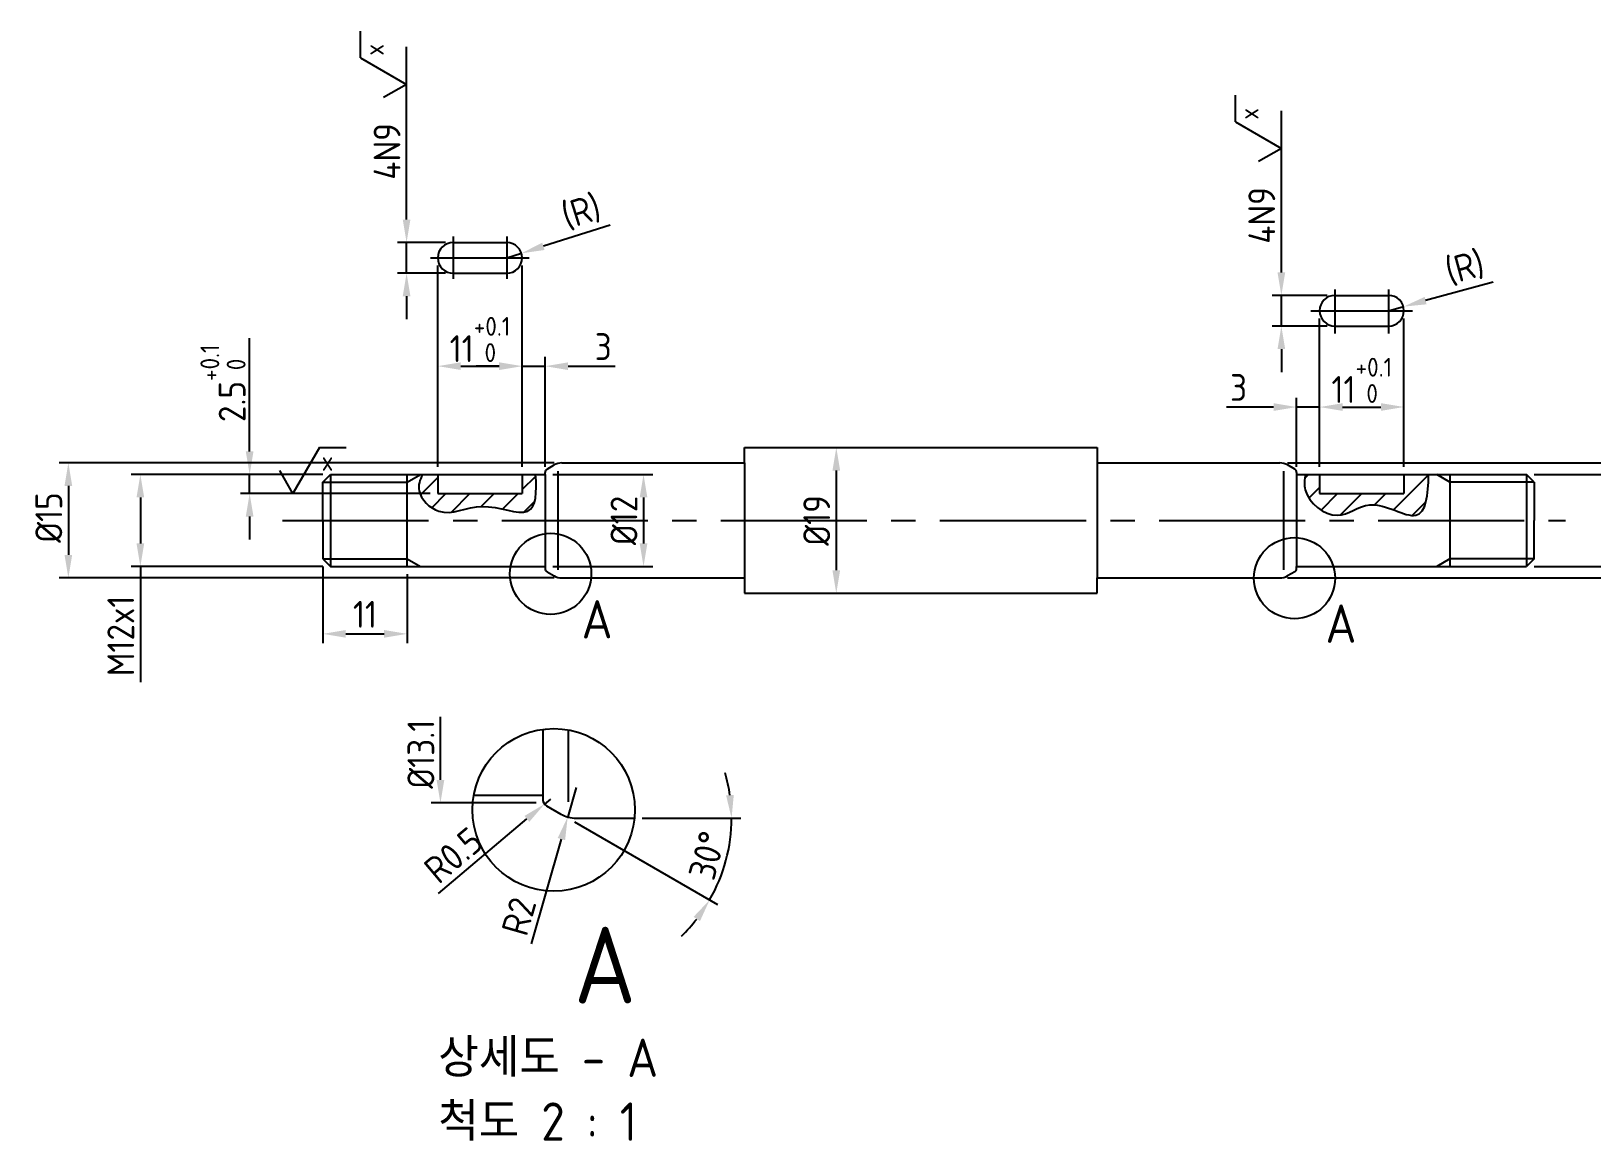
# Model space of a CAD drawing. Header units: millimetres. Extents: x 0 to 10991, y 0 to 768.
# Drawn here: x 2254.7 to 2458.3, y 77.7 to 222.4 of the extents above; entities that cross this region are included whole.
import ezdxf

# ---------------------------------------------------------------- set-up
doc = ezdxf.new("R2010")
doc.units = ezdxf.units.MM
doc.linetypes.add('CENTER2', pattern=[28.575, 19.05, -3.175, 3.175, -3.175])
for name, color, linetype in [('가는실선', 7, 'Continuous'), ('문자', 2, 'Continuous'), ('외형선', 3, 'Continuous'), ('중심선', 7, 'CENTER2')]:
    doc.layers.add(name, color=color, linetype=linetype)
doc.styles.get("Standard").update_dxf_attribs({"font": 'isocp.shx', "bigfont": 'whgtxt.shx'})
doc.dimstyles.new('ISO-25', dxfattribs={"dimtxt": 3.5, "dimasz": 3, "dimexe": 1.2, "dimexo": 1, "dimgap": 0.8, "dimtad": 1, "dimdec": 3, "dimdsep": 46, "dimtxsty": 'Standard', "dimcen": 0, "dimclrd": 7, "dimclre": 7, "dimclrt": 2, "dimadec": 0, "dimazin": 2, "dimtfac": 1, "dimtdec": 3, "dimtmove": 0, "dimatfit": 3, "dimfxl": 0, "dimlwd": -1, "dimlwe": -1, "dimarcsym": 0})

# ---------------------------------------------------------------- blocks, each defined once
blk = doc.blocks.new('*D113')
at = {"layer": 'Defpoints', "color": 0}
for p in [(2293.77, 164.59), (2268.98, 152.59), (2293.77, 152.59)]:
    blk.add_point(p, dxfattribs=at)
at = {"layer": '외형선', "color": 7}
for p, q in [((2292.77, 164.59), (2267.78, 164.59)), ((2268.98, 161.59), (2268.98, 155.59)), ((2292.77, 152.59), (2267.78, 152.59)), ((2268.98, 152.59), (2268.98, 137.49))]:
    blk.add_line(p, q, dxfattribs=at)
for points in [[(2268.48, 161.59), (2269.48, 161.59), (2268.98, 164.59)], [(2268.48, 155.59), (2269.48, 155.59), (2268.98, 152.59)]]:
    blk.add_solid(points, dxfattribs=at)
at = {"layer": '외형선', "color": 2, "insert": (2266.43, 143.54), "char_height": 3.5, "attachment_point": 5, "rotation": 90}
blk.add_mtext('M12x1', dxfattribs=at)
blk = doc.blocks.new('*D114')
at = {"layer": 'Defpoints', "color": 0}
for p in [(2323.95, 166.09), (2259.59, 151.09), (2323.95, 151.09)]:
    blk.add_point(p, dxfattribs=at)
at = {"layer": '외형선', "color": 7}
for p, q in [((2322.95, 166.09), (2258.39, 166.09)), ((2259.59, 163.09), (2259.59, 154.09)), ((2322.95, 151.09), (2258.39, 151.09))]:
    blk.add_line(p, q, dxfattribs=at)
for points in [[(2259.09, 163.09), (2260.09, 163.09), (2259.59, 166.09)], [(2259.09, 154.09), (2260.09, 154.09), (2259.59, 151.09)]]:
    blk.add_solid(points, dxfattribs=at)
at = {"layer": '외형선', "color": 2, "insert": (2257.04, 158.97), "char_height": 3.5, "attachment_point": 5, "rotation": 90}
blk.add_mtext('%%C15', dxfattribs=at)
blk = doc.blocks.new('*D115')
at = {"layer": 'Defpoints', "color": 0}
for p in [(2449.77, 164.59), (2464.68, 164.59), (2449.77, 152.59)]:
    blk.add_point(p, dxfattribs=at)
at = {"layer": '외형선', "color": 7}
for p, q in [((2464.68, 164.59), (2464.68, 179.69)), ((2450.77, 164.59), (2465.88, 164.59)), ((2464.68, 155.59), (2464.68, 161.59)), ((2450.77, 152.59), (2465.88, 152.59))]:
    blk.add_line(p, q, dxfattribs=at)
for points in [[(2464.18, 161.59), (2465.18, 161.59), (2464.68, 164.59)], [(2464.18, 155.59), (2465.18, 155.59), (2464.68, 152.59)]]:
    blk.add_solid(points, dxfattribs=at)
at = {"layer": '외형선', "color": 2, "insert": (2462.13, 173.64), "char_height": 3.5, "attachment_point": 5, "rotation": 90}
blk.add_mtext('M12x1', dxfattribs=at)
blk = doc.blocks.new('*D116')
at = {"layer": 'Defpoints', "color": 0}
for p in [(2417.59, 166.09), (2417.59, 151.09), (2472.93, 151.09)]:
    blk.add_point(p, dxfattribs=at)
at = {"layer": '외형선', "color": 7}
for p, q in [((2418.59, 166.09), (2474.13, 166.09)), ((2472.93, 163.09), (2472.93, 154.09)), ((2418.59, 151.09), (2474.13, 151.09))]:
    blk.add_line(p, q, dxfattribs=at)
for points in [[(2472.43, 163.09), (2473.43, 163.09), (2472.93, 166.09)], [(2472.43, 154.09), (2473.43, 154.09), (2472.93, 151.09)]]:
    blk.add_solid(points, dxfattribs=at)
at = {"layer": '외형선', "color": 2, "insert": (2470.38, 158.59), "char_height": 3.5, "attachment_point": 5, "rotation": 90}
blk.add_mtext('%%C15', dxfattribs=at)
blk = doc.blocks.new('*D117')
at = {"layer": 'Defpoints', "color": 0}
for p in [(2309.77, 194.83), (2303.7, 190.83), (2309.77, 190.83)]:
    blk.add_point(p, dxfattribs=at)
at = {"layer": '외형선', "color": 7}
for p, q in [((2303.7, 197.83), (2303.7, 211.15)), ((2308.77, 194.83), (2302.5, 194.83)), ((2303.7, 190.83), (2303.7, 194.83)), ((2308.77, 190.83), (2302.5, 190.83)), ((2303.7, 187.83), (2303.7, 184.83))]:
    blk.add_line(p, q, dxfattribs=at)
for points in [[(2303.2, 197.83), (2304.2, 197.83), (2303.7, 194.83)], [(2303.2, 187.83), (2304.2, 187.83), (2303.7, 190.83)]]:
    blk.add_solid(points, dxfattribs=at)
at = {"layer": '외형선', "color": 2, "insert": (2301.15, 206.72), "char_height": 3.5, "attachment_point": 5, "rotation": 90}
blk.add_mtext('4N9', dxfattribs=at)
blk = doc.blocks.new('*D118')
at = {"layer": 'Defpoints', "color": 0}
for p in [(2321.77, 164.59), (2321.77, 152.59), (2334.6, 152.59)]:
    blk.add_point(p, dxfattribs=at)
at = {"layer": '외형선', "color": 7}
for p, q in [((2322.77, 164.59), (2335.8, 164.59)), ((2334.6, 161.59), (2334.6, 155.59)), ((2322.77, 152.59), (2335.8, 152.59))]:
    blk.add_line(p, q, dxfattribs=at)
for points in [[(2334.1, 161.59), (2335.1, 161.59), (2334.6, 164.59)], [(2334.1, 155.59), (2335.1, 155.59), (2334.6, 152.59)]]:
    blk.add_solid(points, dxfattribs=at)
at = {"layer": '외형선', "color": 2, "insert": (2332.05, 158.59), "char_height": 3.5, "attachment_point": 5, "rotation": 90}
blk.add_mtext('%%C12', dxfattribs=at)
blk = doc.blocks.new('*D119')
at = {"layer": 'Defpoints', "color": 0}
for p in [(2318.67, 193.43), (2316.77, 192.83)]:
    blk.add_point(p, dxfattribs=at)
at = {"layer": '외형선', "color": 7}
for p, q in [((2330.26, 197.09), (2321.54, 194.34)), ((2316.77, 192.83), (2318.67, 193.43))]:
    blk.add_line(p, q, dxfattribs=at)
blk.add_solid([(2321.39, 194.81), (2321.69, 193.86), (2318.67, 193.43)], dxfattribs=at)
at = {"layer": '외형선', "color": 2, "insert": (2326.51, 198.76), "char_height": 3.5, "attachment_point": 5, "rotation": 17.5168}
blk.add_mtext('(R)', dxfattribs=at)
blk = doc.blocks.new('*D120')
at = {"layer": 'Defpoints', "color": 0}
for p in [(2321.77, 178.71), (2318.77, 164.59), (2321.77, 164.59)]:
    blk.add_point(p, dxfattribs=at)
at = {"layer": '외형선', "color": 7}
for p, q in [((2318.77, 165.59), (2318.77, 179.91)), ((2321.77, 165.59), (2321.77, 179.91)), ((2315.77, 178.71), (2312.77, 178.71)), ((2318.77, 178.71), (2321.77, 178.71)), ((2324.77, 178.71), (2330.91, 178.71))]:
    blk.add_line(p, q, dxfattribs=at)
for points in [[(2315.77, 179.21), (2315.77, 178.21), (2318.77, 178.71)], [(2324.77, 179.21), (2324.77, 178.21), (2321.77, 178.71)]]:
    blk.add_solid(points, dxfattribs=at)
at = {"layer": '외형선', "color": 2, "insert": (2329.34, 181.26), "char_height": 3.5, "attachment_point": 5}
blk.add_mtext('3', dxfattribs=at)
blk = doc.blocks.new('*D121')
at = {"layer": 'Defpoints', "color": 0}
for p in [(2292.77, 153.59), (2303.77, 152.59), (2303.77, 143.8)]:
    blk.add_point(p, dxfattribs=at)
at = {"layer": '외형선', "color": 7}
for p, q in [((2292.77, 152.59), (2292.77, 142.6)), ((2303.77, 151.59), (2303.77, 142.6)), ((2295.77, 143.8), (2300.77, 143.8))]:
    blk.add_line(p, q, dxfattribs=at)
for points in [[(2295.77, 144.3), (2295.77, 143.3), (2292.77, 143.8)], [(2300.77, 144.3), (2300.77, 143.3), (2303.77, 143.8)]]:
    blk.add_solid(points, dxfattribs=at)
at = {"layer": '외형선', "color": 2, "insert": (2298.27, 146.35), "char_height": 3.5, "attachment_point": 5}
blk.add_mtext('11', dxfattribs=at)
blk = doc.blocks.new('*D122')
at = {"layer": 'Defpoints', "color": 0}
for p in [(2419.77, 173.38), (2419.77, 164.59), (2422.77, 164.59)]:
    blk.add_point(p, dxfattribs=at)
at = {"layer": '외형선', "color": 7}
for p, q in [((2416.77, 173.38), (2410.62, 173.38)), ((2419.77, 165.59), (2419.77, 174.58)), ((2422.77, 173.38), (2419.77, 173.38)), ((2422.77, 165.59), (2422.77, 174.58)), ((2425.77, 173.38), (2428.77, 173.38))]:
    blk.add_line(p, q, dxfattribs=at)
for points in [[(2416.77, 173.88), (2416.77, 172.88), (2419.77, 173.38)], [(2425.77, 173.88), (2425.77, 172.88), (2422.77, 173.38)]]:
    blk.add_solid(points, dxfattribs=at)
at = {"layer": '외형선', "color": 2, "insert": (2412.2, 175.93), "char_height": 3.5, "attachment_point": 5}
blk.add_mtext('3', dxfattribs=at)
blk = doc.blocks.new('*D123')
at = {"layer": 'Defpoints', "color": 0}
for p in [(2431.77, 185.94), (2433.7, 186.47)]:
    blk.add_point(p, dxfattribs=at)
at = {"layer": '외형선', "color": 7}
for p, q in [((2445.42, 189.67), (2436.59, 187.26)), ((2431.77, 185.94), (2433.7, 186.47))]:
    blk.add_line(p, q, dxfattribs=at)
blk.add_solid([(2436.46, 187.74), (2436.72, 186.78), (2433.7, 186.47)], dxfattribs=at)
at = {"layer": '외형선', "color": 2, "insert": (2441.73, 191.49), "char_height": 3.5, "attachment_point": 5, "rotation": 15.2554}
blk.add_mtext('(R)', dxfattribs=at)
blk = doc.blocks.new('*D124')
at = {"layer": 'Defpoints', "color": 0}
for p in [(2417.78, 187.94), (2424.77, 187.94), (2424.77, 183.94)]:
    blk.add_point(p, dxfattribs=at)
at = {"layer": '외형선', "color": 7}
for p, q in [((2417.78, 190.94), (2417.78, 202.79)), ((2423.77, 187.94), (2416.58, 187.94)), ((2417.78, 183.94), (2417.78, 187.94)), ((2423.77, 183.94), (2416.58, 183.94)), ((2417.78, 180.94), (2417.78, 177.94))]:
    blk.add_line(p, q, dxfattribs=at)
for points in [[(2417.28, 190.94), (2418.28, 190.94), (2417.78, 187.94)], [(2417.28, 180.94), (2418.28, 180.94), (2417.78, 183.94)]]:
    blk.add_solid(points, dxfattribs=at)
at = {"layer": '외형선', "color": 2, "insert": (2415.23, 198.37), "char_height": 3.5, "attachment_point": 5, "rotation": 90}
blk.add_mtext('4N9', dxfattribs=at)
blk = doc.blocks.new('*D125')
at = {"layer": 'Defpoints', "color": 0}
for p in [(2325.81, 123.77), (2324.71, 119.93)]:
    blk.add_point(p, dxfattribs=at)
at = {"layer": '외형선', "color": 7}
for p, q in [((2325.81, 123.77), (2324.71, 119.93)), ((2319.97, 103.36), (2323.89, 117.04))]:
    blk.add_line(p, q, dxfattribs=at)
blk.add_solid([(2323.41, 117.18), (2324.37, 116.9), (2324.71, 119.93)], dxfattribs=at)
at = {"layer": '외형선', "color": 2, "insert": (2318.34, 106.95), "char_height": 3.5, "attachment_point": 5, "rotation": 74.0165}
blk.add_mtext('R2', dxfattribs=at)
blk = doc.blocks.new('*D126')
at = {"layer": 'Defpoints', "color": 0}
for p in [(2322.45, 122.25), (2321.69, 121.61)]:
    blk.add_point(p, dxfattribs=at)
at = {"layer": '외형선', "color": 7}
for p, q in [((2322.45, 122.25), (2321.69, 121.61)), ((2307.84, 109.95), (2319.39, 119.67))]:
    blk.add_line(p, q, dxfattribs=at)
blk.add_solid([(2319.07, 120.06), (2319.71, 119.29), (2321.69, 121.61)], dxfattribs=at)
at = {"layer": '외형선', "color": 2, "insert": (2309.81, 114.94), "char_height": 3.5, "attachment_point": 5, "rotation": 40.0956}
blk.add_mtext('R0.5', dxfattribs=at)
blk = doc.blocks.new('*D127')
at = {"layer": 'Defpoints', "color": 0}
for p in [(2321.95, 121.38), (2323.81, 120.31), (2325.81, 119.77), (2333.43, 119.77), (2344.8, 112.47)]:
    blk.add_point(p, dxfattribs=at)
at = {"layer": '외형선', "color": 7}
for p, q in [((2325.61, 119.27), (2344.26, 108.5)), ((2334.43, 119.77), (2347.28, 119.77))]:
    blk.add_line(p, q, dxfattribs=at)
for start, end in [(8.0617, 16.1233), (330, 360), (313.8767, 321.9383)]:
    blk.add_arc((2324.74, 119.77), 21.34, start, end, dxfattribs=at)
for points in [[(2346.37, 122.8), (2345.37, 122.73), (2346.08, 119.77)], [(2341.13, 106.9), (2341.96, 106.34), (2343.22, 109.1)]]:
    blk.add_solid(points, dxfattribs=at)
at = {"layer": '외형선', "color": 2, "insert": (2342.89, 114.91), "char_height": 3.5, "attachment_point": 5, "rotation": 75}
blk.add_mtext('30°', dxfattribs=at)

msp = doc.modelspace()

# ---------------------------------------------------------------- hatches: boundary and pattern name
at = {"layer": '가는실선'}
h = msp.add_hatch(dxfattribs=at)
h.set_pattern_fill('ANSI31', color=256, scale=0.7)
edge = h.paths.add_edge_path()
edge.add_spline(control_points=[(2305.7783, 164.5938), (2305.4138, 163.8837), (2304.8329, 162.0217), (2308.529, 158.4366), (2313.3418, 161.6218), (2320.5277, 158.1484), (2320.699, 162.2731), (2320.5252, 164.5938)], knot_values=[1.52583116, 1.52583116, 1.52583116, 1.52583116, 3.79285239, 7.48613277, 13.20770632, 19.16014076, 24.57185369, 24.57185369, 24.57185369, 24.57185369], degree=3, periodic=0)
edge.add_line((2320.5252, 164.5938), (2318.7676, 164.5938))
edge.add_line((2318.7676, 164.5938), (2318.7676, 162.0938))
edge.add_line((2318.7676, 162.0938), (2307.7676, 162.0938))
edge.add_line((2307.7676, 162.0938), (2307.7676, 164.5938))
edge.add_line((2307.7676, 164.5938), (2305.7783, 164.5938))
h = msp.add_hatch(dxfattribs=at)
h.set_pattern_fill('ANSI31', color=256, scale=0.7)
edge = h.paths.add_edge_path()
edge.add_spline(control_points=[(2420.9457, 164.5938), (2420.7836, 163.9127), (2420.5745, 161.4924), (2424.9924, 157.867), (2429.5628, 162.1423), (2436.4139, 157.1839), (2436.934, 161.8669), (2436.9758, 164.5938)], knot_values=[1.68309574, 1.68309574, 1.68309574, 1.68309574, 3.74278637, 9.06290216, 13.52076014, 19.67056669, 25.74344592, 25.74344592, 25.74344592, 25.74344592], degree=3, periodic=0)
edge.add_line((2436.9758, 164.5938), (2433.7676, 164.5938))
edge.add_line((2433.7676, 164.5938), (2433.7676, 162.0938))
edge.add_line((2433.7676, 162.0938), (2422.7676, 162.0938))
edge.add_line((2422.7676, 162.0938), (2422.7676, 164.5938))
edge.add_line((2422.7676, 164.5938), (2420.9457, 164.5938))

# ---------------------------------------------------------------- linework, layer by layer
for p, q in [((2297.6965, 218.9262), (2297.6965, 222.3903)), ((2303.6965, 211.1453), (2303.6965, 220.3733)), ((2297.6965, 218.9262), (2303.6965, 215.4621)), ((2303.6965, 215.4621), (2300.6965, 213.7301)), ((2411.7789, 210.5759), (2411.7789, 214.04)), ((2417.7789, 202.795), (2417.7789, 212.023)), ((2411.7789, 210.5759), (2417.7789, 207.1118)), ((2417.7789, 207.1118), (2414.7789, 205.3797)), ((2307.7676, 165.5938), (2307.7676, 191.8326)), ((2318.7676, 165.5938), (2318.7676, 191.8326)), ((2422.7676, 165.5938), (2422.7676, 184.9444)), ((2433.7676, 165.5938), (2433.7676, 184.9444)), ((2292.3435, 168.0938), (2288.8794, 162.0938)), ((2292.3435, 168.0938), (2295.8076, 168.0938)), ((2288.8794, 162.0938), (2287.1473, 165.0938)), ((2323.4313, 165.0257), (2323.4313, 152.162)), ((2418.1039, 152.162), (2418.1039, 165.0257)), ((2292.7676, 163.5938), (2303.7676, 163.5938)), ((2303.7676, 163.5938), (2305.4997, 164.5938)), ((2439.7676, 163.5938), (2438.0356, 164.5938)), ((2450.7676, 163.5938), (2439.7676, 163.5938)), ((2292.7676, 153.5938), (2303.7676, 153.5938)), ((2303.7676, 153.5938), (2305.4997, 152.5938)), ((2439.7676, 153.5938), (2438.0356, 152.5938)), ((2450.7676, 153.5938), (2439.7676, 153.5938)), ((2324.7794, 131.2753), (2324.7794, 121.9083))]:
    msp.add_line(p, q, dxfattribs=at)
for centre, radius in [((2322.4833, 151.6306), 5.3003), ((2419.4943, 151.0659), 5.3003), ((2322.8833, 120.8456), 10.6007)]:
    msp.add_circle(centre, radius, dxfattribs=at)
for points, knots in [([(2305.7783, 164.5938), (2305.4138, 163.8837), (2304.8329, 162.0217), (2308.529, 158.4366), (2313.3418, 161.6218), (2320.5277, 158.1484), (2320.699, 162.2731), (2320.5252, 164.5938)], [1.52583116, 1.52583116, 1.52583116, 1.52583116, 3.79285239, 7.48613277, 13.20770632, 19.16014076, 24.57185369, 24.57185369, 24.57185369, 24.57185369]), ([(2420.9457, 164.5938), (2420.7836, 163.9127), (2420.5745, 161.4924), (2424.9924, 157.867), (2429.5628, 162.1423), (2436.4139, 157.1839), (2436.934, 161.8669), (2436.9758, 164.5938)], [1.68309574, 1.68309574, 1.68309574, 1.68309574, 3.74278637, 9.06290216, 13.52076014, 19.67056669, 25.74344592, 25.74344592, 25.74344592, 25.74344592])]:
    msp.add_open_spline(points, degree=3, knots=knots, dxfattribs=at)
at = {"layer": '외형선'}
for p, q in [((2309.7676, 194.8326), (2316.7676, 194.8326)), ((2309.7676, 190.8326), (2316.7676, 190.8326)), ((2424.7676, 187.9444), (2431.7676, 187.9444)), ((2424.7676, 183.9444), (2431.7676, 183.9444)), ((2347.7676, 166.0938), (2347.7676, 168.0938)), ((2347.7676, 168.0938), (2393.7676, 168.0938)), ((2393.7676, 168.0938), (2393.7676, 166.0938)), ((2321.7676, 164.5938), (2321.7676, 164.8551)), ((2322.0176, 165.2882), (2322.9489, 165.8259)), ((2323.9489, 166.0938), (2347.7676, 166.0938)), ((2347.7676, 166.0938), (2347.7676, 151.0938)), ((2393.7676, 166.0938), (2417.5863, 166.0938)), ((2393.7676, 166.0938), (2393.7676, 151.0938)), ((2419.5176, 165.2882), (2418.5863, 165.8259)), ((2419.7676, 164.8551), (2419.7676, 164.5938)), ((2292.7676, 163.5938), (2293.7676, 164.5938)), ((2292.7676, 158.5938), (2292.7676, 163.5938)), ((2293.7676, 164.5938), (2321.7676, 164.5938)), ((2293.7676, 164.5938), (2293.7676, 152.5938)), ((2303.7676, 152.5938), (2303.7676, 164.5938)), ((2307.7676, 164.5938), (2307.7676, 162.0938)), ((2318.7676, 164.5938), (2318.7676, 162.0938)), ((2321.7676, 164.5938), (2321.7676, 152.5938)), ((2419.7676, 164.5938), (2449.7676, 164.5938)), ((2419.7676, 164.5938), (2419.7676, 152.5938)), ((2422.7676, 164.5938), (2422.7676, 162.0938)), ((2433.7676, 164.5938), (2433.7676, 162.0938)), ((2439.7676, 164.5938), (2439.7676, 152.5938)), ((2450.7676, 163.5938), (2449.7676, 164.5938)), ((2449.7676, 164.5938), (2449.7676, 152.5938)), ((2450.7676, 163.5938), (2450.7676, 158.5938)), ((2307.7676, 162.0938), (2318.7676, 162.0938)), ((2422.7676, 162.0938), (2433.7676, 162.0938)), ((2292.7676, 158.5938), (2292.7676, 153.5938)), ((2450.7676, 153.5938), (2450.7676, 158.5938)), ((2292.7676, 153.5938), (2293.7676, 152.5938)), ((2450.7676, 153.5938), (2449.7676, 152.5938)), ((2293.7676, 152.5938), (2321.7676, 152.5938)), ((2321.7676, 152.5938), (2321.7676, 152.3325)), ((2322.0176, 151.8995), (2322.9489, 151.3618)), ((2323.9489, 151.0938), (2347.7676, 151.0938)), ((2347.7676, 151.0938), (2347.7676, 149.0938)), ((2393.7676, 149.0938), (2393.7676, 151.0938)), ((2393.7676, 151.0938), (2417.5863, 151.0938)), ((2419.5176, 151.8995), (2418.5863, 151.3618)), ((2419.7676, 152.3325), (2419.7676, 152.5938)), ((2419.7676, 152.5938), (2449.7676, 152.5938)), ((2347.7676, 149.0938), (2393.7676, 149.0938)), ((2321.452, 131.3492), (2321.452, 122.772)), ((2312.4592, 122.772), (2321.452, 122.772)), ((2321.452, 122.772), (2321.452, 122.2493)), ((2321.952, 121.3833), (2323.8147, 120.3079)), ((2325.8147, 119.772), (2333.4295, 119.772))]:
    msp.add_line(p, q, dxfattribs=at)
at = {"layer": '외형선', "color": 7}
for p, q in [((2283.2315, 167.5938), (2283.2315, 182.3627)), ((2310.7676, 178.7132), (2315.7676, 178.7132)), ((2425.7676, 173.384), (2430.7676, 173.384)), ((2359.7379, 165.0938), (2359.7379, 152.0938)), ((2283.2315, 162.0938), (2283.2315, 164.5938)), ((2306.7676, 162.0938), (2282.0315, 162.0938)), ((2283.2315, 159.0938), (2283.2315, 156.0938)), ((2308.1147, 124.7493), (2308.1147, 132.9676)), ((2320.586, 121.7493), (2306.9147, 121.7493))]:
    msp.add_line(p, q, dxfattribs=at)
at = {"layer": '외형선'}
for centre, radius, start, end in [((2309.7676, 192.8326), 2, 90, 270), ((2316.7676, 192.8326), 2, 270, 90), ((2424.7676, 185.9444), 2, 90, 270), ((2431.7676, 185.9444), 2, 270, 90), ((2322.2676, 164.8551), 0.5, 120, 180), ((2323.9489, 164.0938), 2, 90, 120), ((2417.5863, 164.0938), 2, 60, 90), ((2419.2676, 164.8551), 0.5, 0, 60), ((2322.2676, 152.3325), 0.5, 180, 240), ((2323.9489, 153.0938), 2, 240, 270), ((2417.5863, 153.0938), 2, 270, 300), ((2419.2676, 152.3325), 0.5, 300, 0), ((2322.452, 122.2493), 1, 180, 240), ((2325.8147, 123.772), 4, 240, 270)]:
    msp.add_arc(centre, radius, start, end, dxfattribs=at)
at = {"layer": '외형선', "color": 7}
for points in [[(2310.7676, 179.2132), (2310.7676, 178.2132), (2307.7676, 178.7132)], [(2315.7676, 179.2132), (2315.7676, 178.2132), (2318.7676, 178.7132)], [(2430.7676, 173.884), (2430.7676, 172.884), (2433.7676, 173.384)], [(2282.7315, 167.5938), (2283.7315, 167.5938), (2283.2315, 164.5938)], [(2359.2379, 165.0938), (2360.2379, 165.0938), (2359.7379, 168.0938)], [(2282.7315, 159.0938), (2283.7315, 159.0938), (2283.2315, 162.0938)], [(2359.2379, 152.0938), (2360.2379, 152.0938), (2359.7379, 149.0938)], [(2307.6147, 124.7493), (2308.6147, 124.7493), (2308.1147, 121.7493)]]:
    msp.add_solid(points, dxfattribs=at)
at = {"layer": '중심선'}
for p, q in [((2309.7676, 195.6229), (2309.7676, 190.1187)), ((2316.7676, 195.6229), (2316.7676, 190.1187)), ((2306.8072, 192.8326), (2319.6889, 192.8326)), ((2424.7676, 188.7175), (2424.7676, 182.9709)), ((2431.7676, 188.7175), (2431.7676, 182.9709)), ((2421.6323, 185.9444), (2434.877, 185.9444)), ((2287.5277, 158.5938), (2454.8219, 158.5938)), ((2287.5277, 158.5938), (2454.8219, 158.5938))]:
    msp.add_line(p, q, dxfattribs=at)

# ---------------------------------------------------------------- texts
at = {"layer": '가는실선', "char_height": 2.5, "attachment_point": 5, "rotation": 90}
for insert in [(2299.4727, 219.9668), (2413.5551, 211.6164)]:
    msp.add_mtext_dynamic_manual_height_columns('x', width=5.008464, gutter_width=12.5, heights=[0], dxfattribs=dict(at, insert=insert))
at = {"layer": '가는실선', "insert": (2293.384, 166.3176), "char_height": 2.5, "attachment_point": 5}
msp.add_mtext_dynamic_manual_height_columns('x', width=5.008464, gutter_width=12.5, heights=[0], dxfattribs=at)
at = {"layer": '문자', "attachment_point": 1}
for s, width, gutter_width, insert, char_height in [('A', 8.015539, 12.5, (2326.525, 148.2017), 5), ('A', 8.015539, 12.5, (2423.5361, 147.6369), 5), ('A', 16.031079, 25, (2325.5373, 105.6105), 10), ('상세도 - A\\P척도 2 : 1', 49.478214, 12.5, (2307.822, 91.0312), 5)]:
    msp.add_mtext_dynamic_manual_height_columns(s, width=width, gutter_width=gutter_width, heights=[0], dxfattribs=dict(at, insert=insert, char_height=char_height))
at = {"layer": '외형선', "color": 2, "char_height": 3.5, "attachment_point": 5}
for insert in [(2313.2676, 182.1893), (2428.2676, 176.86)]:
    msp.add_mtext('11{\\H0.7x;\\S+0.1^  0;}', dxfattribs=dict(at, insert=insert))
at = {"layer": '외형선', "color": 2, "char_height": 3.5, "attachment_point": 5, "rotation": 90}
for s, insert in [('2.5{\\H0.7x;\\S+0.1^  0;}', (2279.7555, 176.4783)), ('%%C19', (2357.1879, 158.5938)), ('%%C13.1', (2305.5647, 128.1142))]:
    msp.add_mtext(s, dxfattribs=dict(at, insert=insert))

# ---------------------------------------------------------------- dimensions: what is measured, and where the dimension line sits
at = {"layer": '외형선'}
for base, p1, p2, text, picture, middle in [((2303.6965, 190.8326), (2309.7676, 194.8326), (2309.7676, 190.8326), '<>N9', '*D117', (2303.6965, 206.72)), ((2259.5921, 151.0938), (2323.9489, 166.0938), (2323.9489, 151.0938), '%%C<>', '*D114', (2259.5921, 158.9736))]:
    dim = msp.add_linear_dim(base=base, p1=p1, p2=p2, angle=90, text=text, dimstyle='ISO-25', dxfattribs=at)
    dim.commit()
    dim.dimension.update_dxf_attribs({"geometry": picture, "text_midpoint": middle, "dimtype": 160})
for center, mpoint, picture, middle in [((2316.7676, 192.8326), (2318.6749, 193.4346), '*D119', (2326.5075, 198.7643)), ((2431.7676, 185.9444), (2433.6971, 186.4706), '*D123', (2441.734, 191.4871))]:
    dim = msp.add_radius_dim(center=center, mpoint=mpoint, text='(R)', dimstyle='ISO-25', dxfattribs=at)
    dim.commit()
    dim.dimension.update_dxf_attribs({"geometry": picture, "text_midpoint": middle})
for base, p1, p2, text, picture, middle in [((2417.7789, 187.9444), (2424.7676, 183.9444), (2424.7676, 187.9444), '<>N9', '*D124', (2415.2289, 198.3697)), ((2464.6814, 164.5938), (2449.7676, 152.5938), (2449.7676, 164.5938), 'M<>x1', '*D115', (2462.131, 173.6438)), ((2472.9325, 151.0938), (2417.5863, 166.0938), (2417.5863, 151.0938), '%%C<>', '*D116', (2470.3825, 158.5938)), ((2268.9791, 152.5938), (2293.7676, 164.5938), (2293.7676, 152.5938), 'M<>x1', '*D113', (2266.4287, 143.5438)), ((2334.6047, 152.5938), (2321.7676, 164.5938), (2321.7676, 152.5938), '%%C<>', '*D118', (2332.0544, 158.5938))]:
    dim = msp.add_linear_dim(base=base, p1=p1, p2=p2, angle=90, text=text, dimstyle='ISO-25', dxfattribs=at)
    dim.commit()
    dim.dimension.update_dxf_attribs({"geometry": picture, "text_midpoint": middle})
for base, p1, p2, picture, middle in [((2321.7676, 178.7132), (2318.7676, 164.5938), (2321.7676, 164.5938), '*D120', (2329.3401, 181.2632)), ((2419.7676, 173.384), (2422.7676, 164.5938), (2419.7676, 164.5938), '*D122', (2412.1951, 175.934)), ((2303.7676, 143.8026), (2292.7676, 153.5938), (2303.7676, 152.5938), '*D121', (2298.2676, 146.3526))]:
    dim = msp.add_linear_dim(base=base, p1=p1, p2=p2, dimstyle='ISO-25', dxfattribs=at)
    dim.commit()
    dim.dimension.update_dxf_attribs({"geometry": picture, "text_midpoint": middle})
dim = msp.add_angular_dim_2l(base=(2344.7951, 112.4736), line1=((2321.952, 121.3833), (2323.8147, 120.3079)), line2=((2325.8147, 119.772), (2333.4295, 119.772)), dimstyle='ISO-25', dxfattribs=at)
dim.commit()
dim.dimension.update_dxf_attribs({"geometry": '*D127', "text_midpoint": (2342.8918, 114.909)})
for center, mpoint, text, picture, middle in [((2322.452, 122.2493), (2321.687, 121.6053), 'R0.5', '*D126', (2311.4541, 112.9897)), ((2325.8147, 123.772), (2324.7132, 119.9266), 'R2', '*D125', (2320.7952, 106.248))]:
    dim = msp.add_radius_dim(center=center, mpoint=mpoint, text=text, dimstyle='ISO-25', dxfattribs=at)
    dim.commit()
    dim.dimension.update_dxf_attribs({"geometry": picture, "text_midpoint": middle, "dimtype": 164})

doc.saveas('drawing.dxf')
